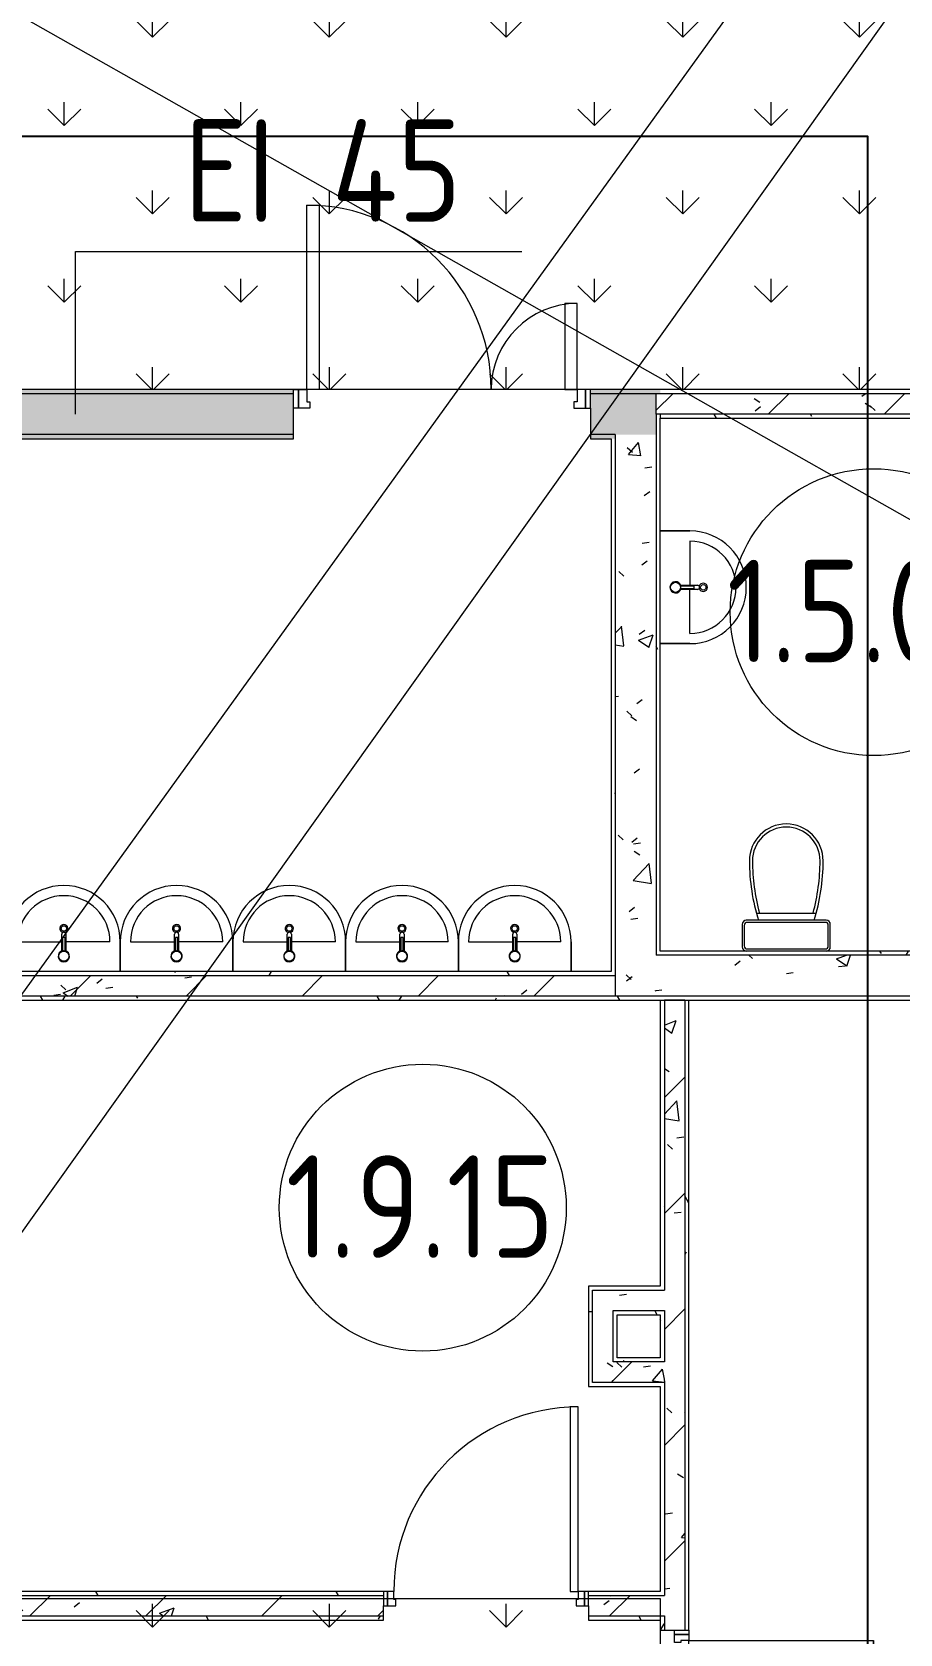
# Model space of a CAD drawing. Header units: millimetres. Extents: x -500089 to 1469082, y -290736 to 166440.
# Drawn here: x 1218868 to 1223103, y -61123 to -53306 of the extents above; entities that cross this region are included whole.
import ezdxf

# ---------------------------------------------------------------- set-up
doc = ezdxf.new("R2010")
doc.units = ezdxf.units.MM
for name, color, linetype, lineweight in [('Двери', 7, 'Continuous', 0), ('Марки', 7, 'Continuous', 9), ('Марки помещений', 7, 'Continuous', 0), ('Сантехника', 7, 'Continuous', 0), ('Стены несущие', 7, 'Continuous', 0), ('Стены отделка', 7, 'Continuous', 0), ('Стены штриховка', 7, 'Continuous', 0), ('экспертиза ДУ пояснения', 6, 'Continuous', 0), ('экспертиза условные обозначения', 1, 'Continuous', 0)]:
    doc.layers.add(name, color=color, linetype=linetype, lineweight=lineweight)
doc.styles.add('GOST Common_1', font='', dxfattribs={"width": 0.9, "height": 700})
doc.styles.get('GOST Common_1').set_extended_font_data('GOST Common')
pattern_1 = [(0, (1111853.59, -73570.49), (812.8, 203.2), [67.056, -542.544, 67.056, -542.544, -3251.2]), (0, (1111853.59, -73570.49), (812.8, 203.2), [-1219.2, 67.056, -1152.144, 67.056, -542.544, -1422.4]), (0, (1111853.59, -73570.49), (812.8, 203.2), [-3048, 67.056, -339.344, 67.056, -948.944]), (120, (1112158.39, -73468.89), (-582.37636, 602.30545), [67.056, -542.544, 67.056, -542.544, -3251.2]), (120, (1112158.39, -73468.89), (-582.37636, 602.30545), [-1219.2, 67.056, -1152.144, 67.056, -542.544, -1422.4]), (120, (1112158.39, -73468.89), (-582.37636, 602.30545), [-3048, 67.056, -339.344, 67.056, -948.944]), (240, (1112259.99, -73062.49), (-230.42364, -805.50545), [67.056, -542.544, 67.056, -542.544, -3251.2]), (240, (1112259.99, -73062.49), (-230.42364, -805.50545), [-1219.2, 67.056, -1152.144, 67.056, -542.544, -1422.4]), (240, (1112259.99, -73062.49), (-230.42364, -805.50545), [-3048, 67.056, -339.344, 67.056, -948.944])]
pattern_2 = [(45, (1111853.6, -73570.5), (-282.8427, 282.8427), [])]
pattern_3 = [(50, (1111853.6, -73570.5), (728.7365, -63.7558), [76.2, -838.2]), (355, (1111853.6, -73570.5), (-140.9716, 764.2276), [60.96, -670.56]), (100.451, (1111914.3, -73575.8), (587.77, 700.4668), [64.76, -712.36]), (46.184, (1111853.6, -73367.3), (1084.316, -168.171), [114.3, -1257.3]), (96.636, (1111943.9, -73381.3), (949.61, 989.71), [97.14, -1068.54]), (351.184, (1111853.6, -73367.3), (949.62, 989.701), [91.44, -1005.84]), (21, (1111955.2, -73418.1), (606.458, -409.0606), [76.2, -838.2]), (326, (1111955.2, -73418.1), (247.2083, 736.753), [60.96, -670.56]), (71.451, (1112005.7, -73452.2), (853.6683, 327.6855), [64.76, -712.36]), (37.5, (1111853.59, -73570.5), (12.3547, 338.2201), [33.528, -628.904, 33.528, -647.192, -673.1]), (37.5, (1111853.59, -73570.5), (12.3547, 338.2201), [-1343.152, 33.528, -639.572]), (7.5, (1111853.6, -73570.5), (267.2789, 400.7221), [33.528, -354.584, 33.528, -613.664, -256.54]), (7.5, (1111853.6, -73570.5), (267.2789, 400.7221), [-1035.304, 33.528, -223.012]), (327.5, (1111627.02, -73570.5), (542.3633, -22.91534), [33.528, -220.472, 33.528, -758.952, -1051.56]), (327.5, (1111627.02, -73570.5), (542.3633, -22.91534), [-1046.48, 33.528, -1018.032]), (317.5, (1111525.4, -73570.5), (592.517, 101.7071), [33.528, -296.672, 33.528, -492.76, -746.76]), (317.5, (1111525.4, -73570.5), (592.517, 101.7071), [-856.488, 33.528, -713.232])]
pattern_4 = [(90, (1077209.23, -303341.8), (-431.0523, 431.0523), [114.3, -747.8046]), (45, (1077209.2, -303341.8), (-431.0523, 431.0523), [114.3, -495.3]), (135, (1077209.2, -303341.8), (-431.0523, -431.0523), [114.3, -495.3])]

# ---------------------------------------------------------------- blocks, each defined once
blk = doc.blocks.new('ASVP_2D_Раковина - Раковина 550х420-3413900-З Этаж 01')
at = {"layer": 'Сантехника'}
for p, q in [((-119.1, 170.6), (-119.1, 251.9)), ((-115.1, 236), (-115.1, 169.6)), ((-103.1, 236), (-115.1, 236)), ((-103.1, 169.6), (-103.1, 236)), ((-99.1, 251.9), (-99.1, 170.6)), ((-384.1, 215), (-384.1, 70)), ((-384.1, 70), (-384.1, 215)), ((-334.1, 215), (-119.1, 215)), ((115.9, 215), (-99.1, 215)), ((165.9, 70), (165.9, 215)), ((165.9, 215), (165.9, 70))]:
    blk.add_line(p, q, dxfattribs=at)
for centre, radius in [((-109.1, 280), 13.3), ((-109.1, 145), 24.5)]:
    blk.add_circle(centre, radius, dxfattribs=at)
for centre, radius, start, end in [((-109.1, 215), 275, 360, 180), ((-109.1, 215), 275, 360, 180), ((-109.1, 215), 225, 0, 180), ((-109.1, 280), 20, 284.14377, 255.85623), ((-109.1, 251.9), 10, 0, 180), ((-109.1, 145), 27.5, 102.60426, 77.39774), ((-109.1, 145), 25.3, 76.29328, 103.7089)]:
    blk.add_arc(centre, radius, start, end, dxfattribs=at)
blk = doc.blocks.new('ASVP_ДверьПротивопожарнаяСтальная_2 полотна - EI30 1320х2000h_полотна_ Г Пр _1200 в чистоте_-4275668-З Этаж 01')
at = {"layer": 'Двери', "lineweight": 18}
for p, q in [((-660, 1020), (-600, 1020)), ((-660, 120), (-660, 1020)), ((-600, 1020), (-600, 120)), ((660, 540), (600, 540)), ((600, 540), (600, 120)), ((660, 120), (660, 540)), ((-725, 120), (-700, 120)), ((-725, 30), (-725, 120)), ((-700, 120), (-660, 120)), ((-700, 30), (-700, 120)), ((-700, 120), (-700, 30)), ((-600, 120), (-660, 120)), ((-660, 120), (-660, 60)), ((600, 120), (660, 120)), ((700, 120), (660, 120)), ((660, 120), (660, 60)), ((700, 30), (700, 120)), ((725, 120), (700, 120)), ((700, 120), (700, 30)), ((725, 30), (725, 120)), ((-700, 30), (-725, 30)), ((-644, 30), (-700, 30)), ((-660, 60), (-644, 60)), ((-644, 60), (-644, 30)), ((660, 60), (644, 60)), ((644, 60), (644, 30)), ((644, 30), (700, 30)), ((700, 30), (725, 30))]:
    blk.add_line(p, q, dxfattribs=at)
at = {"layer": 'Двери'}
for centre, radius, start, end in [((-660, 120), 900, 360, 90), ((660, 120), 420, 90, 180)]:
    blk.add_arc(centre, radius, start, end, dxfattribs=at)
blk = doc.blocks.new('ASVP_ДверьДеревянная_1 полотно - Входная_внутр_ 900х2000h_полотно_ Г Л _850 в чистоте_-4213429-З Этаж 01')
at = {"layer": 'Двери', "lineweight": 18}
for p, q in [((450, 970), (410, 970)), ((410, 970), (410, 70)), ((450, 70), (450, 970)), ((-480, 70), (-500, 70)), ((-500, 70), (-500, 0)), ((-500, 0), (-480, 0)), ((-450, 70), (-480, 70)), ((-480, 70), (-480, 0)), ((-480, 0), (-480, 70)), ((-480, 0), (-440, 0)), ((-450, 30), (-450, 70)), ((-440, 30), (-450, 30)), ((-440, 0), (-440, 30)), ((410, 70), (450, 70)), ((450, 30), (440, 30)), ((440, 30), (440, 0)), ((440, 0), (480, 0)), ((480, 70), (450, 70)), ((450, 70), (450, 30)), ((480, 0), (480, 70)), ((500, 70), (480, 70)), ((480, 70), (480, 0)), ((480, 0), (500, 0)), ((500, 0), (500, 70))]:
    blk.add_line(p, q, dxfattribs=at)
at = {"layer": 'Двери'}
blk.add_arc((450, 70), 900, 90, 180, dxfattribs=at)
blk = doc.blocks.new('ASVP_ДверьДеревянная_1 полотно - Входная_внутр_ 900х2000h_полотно_ Г Пр _850 в чистоте_-4213410-З Этаж 01')
at = {"layer": 'Двери', "lineweight": 18}
for p, q in [((-450, 970), (-410, 970)), ((-450, 70), (-450, 970)), ((-410, 970), (-410, 70)), ((-500, 70), (-480, 70)), ((-500, 0), (-500, 70)), ((-480, 0), (-500, 0)), ((-480, 70), (-450, 70)), ((-480, 0), (-480, 70)), ((-480, 70), (-480, 0)), ((-440, 0), (-480, 0)), ((-410, 70), (-450, 70)), ((-450, 70), (-450, 30)), ((-450, 30), (-440, 30)), ((-440, 30), (-440, 0)), ((440, 30), (450, 30)), ((440, 0), (440, 30)), ((480, 0), (440, 0)), ((450, 70), (480, 70)), ((450, 30), (450, 70)), ((480, 70), (480, 0)), ((480, 70), (500, 70)), ((480, 0), (480, 70)), ((500, 0), (480, 0)), ((500, 70), (500, 0))]:
    blk.add_line(p, q, dxfattribs=at)
at = {"layer": 'Двери'}
blk.add_arc((-450, 70), 900, 0, 90, dxfattribs=at)
blk = doc.blocks.new('ASVP_2D_Унитаз_Слив - Унитаз для взрослых-4275963-З Этаж 01')
at = {"layer": 'Сантехника'}
for p, q in [((-324.1, 250), (-324.1, 140)), ((-314.1, 245), (-314.1, 145)), ((85.9, 270), (-304.1, 270)), ((80.9, 260), (-299.1, 260)), ((-254.8, 305), (36.7, 305)), ((95.9, 145), (95.9, 245)), ((105.9, 140), (105.9, 250)), ((-299.1, 130), (80.9, 130))]:
    blk.add_line(p, q, dxfattribs=at)
for centre, radius, start, end in [((-109.1, 560), 180, 90, 180), ((-109.1, 560), 165, 90, 180), ((-109.1, 560), 180, 0, 90), ((-109.1, 560), 165, 0, 90), ((676.9, 560), 966, 180, 197.47018), ((691.9, 560), 966, 180, 195.30619), ((-910.1, 560), 966, 344.69381, 0), ((-895.1, 560), 966, 342.52982, 0), ((-304.1, 250), 20, 90, 180), ((-299.1, 245), 15, 90, 180), ((80.9, 245), 15, 360, 90), ((85.9, 250), 20, 360, 90), ((-304.1, 140), 20, 180, 270), ((-299.1, 145), 15, 180, 270), ((80.9, 145), 15, 270, 0), ((85.9, 140), 20, 270, 360)]:
    blk.add_arc(centre, radius, start, end, dxfattribs=at)
blk = doc.blocks.new('ASVP_2D_Раковина - Раковина 550х420-4276009-З Этаж 01')
at = {"layer": 'Сантехника'}
for p, q in [((-384.1, 265), (-384.1, 120)), ((-384.1, 120), (-384.1, 265)), ((-334.1, 265), (-119.1, 265)), ((-119.1, 220.6), (-119.1, 301.9)), ((-115.1, 286), (-115.1, 219.6)), ((-103.1, 286), (-115.1, 286)), ((-103.1, 219.6), (-103.1, 286)), ((-99.1, 301.9), (-99.1, 220.6)), ((115.9, 265), (-99.1, 265)), ((165.9, 120), (165.9, 265)), ((165.9, 265), (165.9, 120))]:
    blk.add_line(p, q, dxfattribs=at)
for centre, radius in [((-109.1, 330), 13.3), ((-109.1, 195), 24.5)]:
    blk.add_circle(centre, radius, dxfattribs=at)
for centre, radius, start, end in [((-109.1, 265), 275, 360, 180), ((-109.1, 265), 275, 360, 180), ((-109.1, 265), 225, 0, 180), ((-109.1, 330), 20, 284.14377, 255.85623), ((-109.1, 301.9), 10, 0, 180), ((-109.1, 195), 27.5, 102.60426, 77.39774), ((-109.1, 195), 25.3, 76.29328, 103.7089)]:
    blk.add_arc(centre, radius, start, end, dxfattribs=at)
blk = doc.blocks.new('ASVP_Марка_Помещение_ОдноЗначение - Номер-684784-З Этаж 01')
at = {"layer": 'Марки помещений'}
blk.add_circle((0, 0), 3.5, dxfattribs=at)
blk = doc.blocks.new('ASVP_Марка_Стена - Типоразмер_Огнестойкость-702312-З Этаж 01')
at = {"layer": 'Марки'}
blk.add_line((-5, 0), (5, 0), dxfattribs=at)

msp = doc.modelspace()

# ---------------------------------------------------------------- hatches: boundary and pattern name
at = {"layer": 'Стены штриховка'}
h = msp.add_hatch(dxfattribs=at)
h.set_pattern_fill('FP_31', color=256, style=0, pattern_type=2)
h.set_pattern_definition(pattern_3)
h.paths.add_polyline_path([(1212723.585, -55270.488), (1217243.586, -55270.488), (1217243.586, -55070.488), (1212703.585, -55070.488), (1212703.585, -55270.488)], flags=0)
h.paths.add_polyline_path([(1221713.586, -55270.488), (1221913.586, -55270.488), (1221913.586, -55070.488), (1221593.586, -55070.488), (1221593.586, -55270.488)], flags=0)
h.paths.add_polyline_path([(1219066.31, -55270.488), (1220143.586, -55270.488), (1220143.586, -55070.488), (1218143.586, -55070.488), (1218143.586, -55270.488)], flags=0)
h.paths.add_polyline_path([(1205722.73, -55270.488), (1206253.585, -55270.488), (1206253.585, -55070.488), (1200653.585, -55070.488), (1200653.585, -55270.488), (1201274.871, -55270.488)], flags=0)
h.paths.add_polyline_path([(1194253.585, -55270.488), (1194253.585, -55070.488), (1188653.585, -55072.754), (1188653.585, -55270.488), (1194233.585, -55270.488)], flags=0)
h.paths.add_polyline_path([(1206673.585, -55270.488), (1212303.585, -55270.084), (1212303.585, -55070.488), (1206653.585, -55070.488), (1206653.585, -55270.488)], flags=0)
h.paths.add_polyline_path([(1184703.585, -55270.488), (1188253.585, -55269.968), (1188253.585, -55070.488), (1184703.585, -55070.488)], flags=0)
h.paths.add_polyline_path([(1197910.422, -55270.488), (1200253.585, -55270.488), (1200253.585, -55070.488), (1194653.585, -55071.327), (1194653.585, -55270.488), (1196827.011, -55270.488)], flags=0)
h = msp.add_hatch(dxfattribs=at)
h.set_pattern_fill('FP_174', color=256, style=0, pattern_type=2)
h.set_pattern_definition(pattern_1)
h.paths.add_polyline_path([(1217253.586, -55070.488), (1220143.586, -55070.488), (1220143.586, -55050.488), (1216553.586, -55050.488), (1216553.586, -55070.488), (1217243.586, -55070.488)], flags=0)
h.paths.add_polyline_path([(1221913.586, -55070.488), (1221933.586, -55070.488), (1221933.586, -55050.488), (1221593.586, -55050.488), (1221593.586, -55070.488), (1221713.586, -55070.488)], flags=0)
h.paths.add_polyline_path([(1216353.586, -55070.488), (1216353.586, -55050.488), (1184723.585, -55050.488), (1184723.585, -55070.488), (1216333.586, -55070.488)], flags=0)
h = msp.add_hatch(dxfattribs=at)
h.set_pattern_fill('FP_201', color=256, style=0, pattern_type=2)
h.set_pattern_definition(pattern_2)
h.paths.add_polyline_path([(1224133.586, -55170.488), (1224153.586, -55170.488), (1224153.586, -55070.488), (1221913.586, -55070.488), (1221913.586, -55170.488), (1223514.169, -55170.488)], flags=0)
h = msp.add_hatch(dxfattribs=at)
h.set_pattern_fill('FP_31', color=256, style=0, pattern_type=2)
h.set_pattern_definition(pattern_3)
h.paths.add_polyline_path([(1224133.586, -55170.488), (1224153.586, -55170.488), (1224153.586, -55070.488), (1221913.586, -55070.488), (1221913.586, -55170.488), (1223514.169, -55170.488)], flags=0)
h = msp.add_hatch(dxfattribs=at)
h.set_pattern_fill('FP_174', color=256, style=0, pattern_type=2)
h.set_pattern_definition(pattern_1)
h.paths.add_polyline_path([(1221913.586, -57810.488), (1221933.586, -57810.488), (1221933.586, -55170.488), (1221913.586, -55170.488), (1221913.586, -57007.955)], flags=0)
h = msp.add_hatch(dxfattribs=at)
h.set_pattern_fill('FP_174', color=256, style=0, pattern_type=2)
h.set_pattern_definition(pattern_1)
h.paths.add_polyline_path([(1221933.586, -55190.488), (1224133.586, -55190.488), (1224133.586, -55170.488), (1221933.586, -55170.488)], flags=0)
h = msp.add_hatch(dxfattribs=at)
h.set_pattern_fill('FP_174', color=256, style=0, pattern_type=2)
h.set_pattern_definition(pattern_1)
h.paths.add_polyline_path([(1216842.38, -55290.488), (1220143.586, -55290.488), (1220143.586, -55270.488), (1212723.585, -55270.488), (1212725.585, -55290.488), (1216353.586, -55290.488)], flags=0)
h.paths.add_polyline_path([(1221713.586, -55290.488), (1221713.586, -55270.488), (1221593.586, -55270.488), (1221593.586, -55290.488), (1221693.586, -55290.488)], flags=0)
h.paths.add_polyline_path([(1206673.585, -55290.488), (1210273.586, -55290.488), (1210271.545, -55270.488), (1206673.585, -55270.488)], flags=0)
h.paths.add_polyline_path([(1205722.73, -55290.488), (1206233.585, -55290.488), (1206233.585, -55270.488), (1200673.585, -55270.488), (1200673.585, -55290.488), (1201274.871, -55290.488)], flags=0)
h.paths.add_polyline_path([(1211060.586, -55290.488), (1211173.586, -55290.488), (1211173.586, -55270.488), (1210373.586, -55270.488), (1210373.586, -55290.488), (1210393.586, -55290.488)], flags=0)
h.paths.add_polyline_path([(1211273.586, -55290.488), (1212283.585, -55290.488), (1212283.585, -55270.488), (1211273.586, -55270.488)], flags=0)
h.paths.add_polyline_path([(1194673.585, -55290.488), (1200233.585, -55290.488), (1200233.585, -55270.488), (1194673.585, -55270.488)], flags=0)
h.paths.add_polyline_path([(1194233.585, -55290.488), (1194233.585, -55270.488), (1188673.585, -55270.488), (1188675.585, -55290.488), (1192379.151, -55290.488)], flags=0)
h.paths.add_polyline_path([(1188233.585, -55290.488), (1188233.585, -55270.488), (1187443.585, -55270.488), (1187443.585, -55290.488), (1187931.291, -55290.488)], flags=0)
h.paths.add_polyline_path([(1187323.585, -55290.488), (1187343.585, -55290.488), (1187343.585, -55270.488), (1184703.585, -55270.488), (1184703.585, -55290.488), (1185707.361, -55290.488)], flags=0)
h = msp.add_hatch(dxfattribs=at)
h.set_pattern_fill('FP_174', color=256, style=0, pattern_type=2)
h.set_pattern_definition(pattern_1)
h.paths.add_polyline_path([(1221693.586, -58030.488), (1221713.586, -58030.488), (1221713.586, -58010.488), (1221693.586, -58010.488)], flags=0)
h.paths.add_polyline_path([(1221693.586, -57910.488), (1221713.586, -57909.923), (1221713.586, -55290.488), (1221693.586, -55290.488), (1221693.586, -57890.488)], flags=0)
h = msp.add_hatch(dxfattribs=at)
h.set_pattern_fill('FP_31', color=256, style=0, pattern_type=2)
h.set_pattern_definition(pattern_3)
h.paths.add_polyline_path([(1221913.586, -58010.488), (1221913.426, -55270.488), (1221713.586, -55270.488), (1221713.586, -58010.488)], flags=0)
h = msp.add_hatch(dxfattribs=at)
h.set_pattern_fill('FP_31', color=256, style=0, pattern_type=2)
h.set_pattern_definition(pattern_3)
h.paths.add_polyline_path([(1224133.586, -58010.488), (1224153.586, -58010.488), (1224153.586, -57810.488), (1221913.586, -57810.488), (1221913.586, -58010.488), (1224130.557, -58010.488)], flags=0)
h = msp.add_hatch(dxfattribs=at)
h.set_pattern_fill('FP_174', color=256, style=0, pattern_type=2)
h.set_pattern_definition(pattern_1)
h.paths.add_polyline_path([(1223799.33, -57810.488), (1224133.586, -57810.488), (1224133.586, -57790.488), (1221933.586, -57790.488), (1221933.586, -57810.488), (1223628.296, -57810.488)], flags=0)
h = msp.add_hatch(dxfattribs=at)
h.set_pattern_fill('FP_201', color=256, style=0, pattern_type=2)
h.set_pattern_definition(pattern_2)
h.paths.add_polyline_path([(1216842.38, -58010.488), (1221713.586, -58010.374), (1221713.586, -57910.488), (1210373.586, -57910.488), (1210373.586, -58010.488), (1216513.586, -58010.488)], flags=0)
h = msp.add_hatch(dxfattribs=at)
h.set_pattern_fill('FP_31', color=256, style=0, pattern_type=2)
h.set_pattern_definition(pattern_3)
h.paths.add_polyline_path([(1216842.38, -58010.488), (1221713.586, -58010.374), (1221713.586, -57910.488), (1210373.586, -57910.488), (1210373.586, -58010.488), (1216513.586, -58010.488)], flags=0)
h = msp.add_hatch(dxfattribs=at)
h.set_pattern_fill('FP_174', color=256, style=0, pattern_type=2)
h.set_pattern_definition(pattern_1)
h.paths.add_polyline_path([(1216842.38, -57910.488), (1221693.586, -57910.488), (1221693.586, -57890.488), (1210393.586, -57890.488), (1210393.586, -57910.488), (1216513.586, -57910.488)], flags=0)
h = msp.add_hatch(dxfattribs=at)
h.set_pattern_fill('FP_174', color=256, style=0, pattern_type=2)
h.set_pattern_definition(pattern_1)
h.paths.add_polyline_path([(1216842.38, -58030.488), (1218053.586, -58030.488), (1218053.586, -58010.488), (1216513.586, -58010.488), (1216513.586, -58030.488), (1216533.586, -58030.488)], flags=0)
h.paths.add_polyline_path([(1212394.52, -58030.488), (1216413.586, -58030.488), (1216413.586, -58010.488), (1210393.586, -58010.488), (1210393.586, -58030.488)], flags=0)
h.paths.add_polyline_path([(1221693.586, -58030.488), (1221693.586, -58010.488), (1218153.586, -58010.488), (1218153.586, -58030.488), (1221290.221, -58030.488)], flags=0)
h = msp.add_hatch(dxfattribs=at)
h.set_pattern_fill('FP_174', color=256, style=0, pattern_type=2)
h.set_pattern_definition(pattern_1)
h.paths.add_polyline_path([(1224133.586, -58030.488), (1224133.586, -58010.488), (1221713.586, -58010.488), (1221713.586, -58030.488), (1224106.165, -58030.488)], flags=0)
h = msp.add_hatch(dxfattribs=at)
h.set_pattern_fill('FP_174', color=256, style=0, pattern_type=2)
h.set_pattern_definition(pattern_1)
h.paths.add_polyline_path([(1221953.586, -64600.488), (1221953.586, -62105.488), (1221933.586, -62105.488), (1221933.586, -64600.488), (1221952.549, -64600.488)], flags=0)
h.paths.add_polyline_path([(1221953.586, -61105.488), (1221953.586, -61035.488), (1221933.586, -61035.488), (1221933.586, -61105.488)], flags=0)
h.paths.add_polyline_path([(1221953.586, -60935.488), (1221953.586, -59895.488), (1221933.586, -59895.488), (1221933.586, -60935.488)], flags=0)
h.paths.add_polyline_path([(1221933.586, -59795.488), (1221953.586, -59795.488), (1221953.586, -59545.488), (1221933.586, -59545.488), (1221933.586, -59775.488)], flags=0)
h.paths.add_polyline_path([(1221947.175, -59445.488), (1221953.586, -59445.488), (1221953.586, -58030.488), (1221933.586, -58030.488), (1221933.586, -59445.488)], flags=0)
h = msp.add_hatch(dxfattribs=at)
h.set_pattern_fill('FP_201', color=256, style=0, pattern_type=2)
h.set_pattern_definition(pattern_2)
h.paths.add_polyline_path([(1222053.586, -64600.488), (1222053.586, -62105.488), (1221953.586, -62105.488), (1221953.586, -64600.488), (1221971.186, -64600.488)], flags=0)
h.paths.add_polyline_path([(1222053.586, -61105.488), (1222053.586, -58030.488), (1221953.586, -58030.488), (1221953.586, -61105.488), (1222016.58, -61105.488)], flags=0)
h = msp.add_hatch(dxfattribs=at)
h.set_pattern_fill('FP_31', color=256, style=0, pattern_type=2)
h.set_pattern_definition(pattern_3)
h.paths.add_polyline_path([(1222053.586, -64600.488), (1222053.586, -62105.488), (1221953.586, -62105.488), (1221953.586, -64600.488), (1221971.186, -64600.488)], flags=0)
h.paths.add_polyline_path([(1222053.586, -61105.488), (1222053.586, -58030.488), (1221953.586, -58030.488), (1221953.586, -61105.488), (1222016.58, -61105.488)], flags=0)
h = msp.add_hatch(dxfattribs=at)
h.set_pattern_fill('FP_174', color=256, style=0, pattern_type=2)
h.set_pattern_definition(pattern_1)
h.paths.add_polyline_path([(1222053.586, -64600.488), (1222073.586, -64600.488), (1222073.586, -64370.488), (1222053.586, -64371.2), (1222053.586, -64506.852)], flags=0)
h.paths.add_polyline_path([(1222073.586, -64270.488), (1222073.586, -62105.488), (1222053.586, -62105.488), (1222053.586, -64270.488)], flags=0)
h.paths.add_polyline_path([(1222073.586, -61105.488), (1222073.586, -58030.488), (1222053.586, -58030.488), (1222053.586, -61105.488)], flags=0)
h = msp.add_hatch(dxfattribs=at)
h.set_pattern_fill('FP_174', color=256, style=0, pattern_type=2)
h.set_pattern_definition(pattern_1)
h.paths.add_polyline_path([(1221583.586, -59915.488), (1221603.586, -59915.488), (1221603.586, -59445.488), (1221583.586, -59446.7), (1221583.586, -59895.488)], flags=0)
h = msp.add_hatch(dxfattribs=at)
h.set_pattern_fill('FP_31', color=256, style=0, pattern_type=2)
h.set_pattern_definition(pattern_3)
h.paths.add_polyline_path([(1221933.586, -59545.488), (1221953.586, -59545.488), (1221953.586, -59445.488), (1221603.586, -59445.488), (1221603.586, -59545.488), (1221931.865, -59545.488)], flags=0)
h = msp.add_hatch(dxfattribs=at)
h.set_pattern_fill('FP_201', color=256, style=0, pattern_type=2)
h.set_pattern_definition(pattern_2)
h.paths.add_polyline_path([(1221603.586, -59895.488), (1221703.586, -59895.488), (1221701.681, -59545.488), (1221603.586, -59545.488), (1221603.586, -59885.445)], flags=0)
h = msp.add_hatch(dxfattribs=at)
h.set_pattern_fill('FP_31', color=256, style=0, pattern_type=2)
h.set_pattern_definition(pattern_3)
h.paths.add_polyline_path([(1221603.586, -59895.488), (1221703.586, -59895.488), (1221701.681, -59545.488), (1221603.586, -59545.488), (1221603.586, -59885.445)], flags=0)
h = msp.add_hatch(dxfattribs=at)
h.set_pattern_fill('FP_174', color=256, style=0, pattern_type=2)
h.set_pattern_definition(pattern_1)
h.paths.add_polyline_path([(1221933.586, -59565.488), (1221933.586, -59545.488), (1221703.586, -59545.488), (1221703.586, -59565.488), (1221932.309, -59565.488)], flags=0)
h = msp.add_hatch(dxfattribs=at)
h.set_pattern_fill('FP_201', color=256, style=0, pattern_type=2)
h.set_pattern_definition(pattern_2)
h.paths.add_polyline_path([(1221713.859, -59895.488), (1221953.586, -59895.488), (1221953.586, -59795.488), (1221703.586, -59795.488), (1221703.586, -59895.488), (1221708.767, -59895.488)], flags=0)
h = msp.add_hatch(dxfattribs=at)
h.set_pattern_fill('FP_31', color=256, style=0, pattern_type=2)
h.set_pattern_definition(pattern_3)
h.paths.add_polyline_path([(1221713.859, -59895.488), (1221953.586, -59895.488), (1221953.586, -59795.488), (1221703.586, -59795.488), (1221703.586, -59895.488), (1221708.767, -59895.488)], flags=0)
h = msp.add_hatch(dxfattribs=at)
h.set_pattern_fill('FP_174', color=256, style=0, pattern_type=2)
h.set_pattern_definition(pattern_1)
h.paths.add_polyline_path([(1221933.586, -59795.488), (1221933.586, -59775.488), (1221723.586, -59775.488), (1221725.49, -59795.488)], flags=0)
h = msp.add_hatch(dxfattribs=at)
h.set_pattern_fill('FP_201', color=256, style=0, pattern_type=2)
h.set_pattern_definition(pattern_2)
h.paths.add_polyline_path([(1213963.585, -61035.488), (1213963.585, -60935.488), (1213753.585, -60935.488), (1213753.585, -61035.488), (1213773.585, -61035.488)], flags=0)
h.paths.add_polyline_path([(1221767.834, -61035.488), (1221953.586, -61034.345), (1221953.586, -60935.488), (1221583.586, -60935.488), (1221583.586, -61035.488)], flags=0)
h.paths.add_polyline_path([(1214963.585, -61035.488), (1220583.586, -61035.488), (1220583.586, -60935.488), (1214963.585, -60935.488), (1214963.585, -61015.209)], flags=0)
h = msp.add_hatch(dxfattribs=at)
h.set_pattern_fill('FP_31', color=256, style=0, pattern_type=2)
h.set_pattern_definition(pattern_3)
h.paths.add_polyline_path([(1213963.585, -61035.488), (1213963.585, -60935.488), (1213753.585, -60935.488), (1213753.585, -61035.488), (1213773.585, -61035.488)], flags=0)
h.paths.add_polyline_path([(1221767.834, -61035.488), (1221953.586, -61034.345), (1221953.586, -60935.488), (1221583.586, -60935.488), (1221583.586, -61035.488)], flags=0)
h.paths.add_polyline_path([(1214963.585, -61035.488), (1220583.586, -61035.488), (1220583.586, -60935.488), (1214963.585, -60935.488), (1214963.585, -61015.209)], flags=0)
h = msp.add_hatch(dxfattribs=at)
h.set_pattern_fill('FP_174', color=256, style=0, pattern_type=2)
h.set_pattern_definition(pattern_1)
h.paths.add_polyline_path([(1221583.586, -60935.488), (1221933.586, -60935.488), (1221933.586, -60915.488), (1221583.586, -60915.488)], flags=0)
h.paths.add_polyline_path([(1213773.585, -60935.488), (1213963.585, -60935.488), (1213963.585, -60915.488), (1213773.585, -60915.488)], flags=0)
h.paths.add_polyline_path([(1216413.586, -60935.488), (1216413.586, -60915.488), (1214963.585, -60915.488), (1214963.585, -60935.488), (1216393.586, -60935.488)], flags=0)
h.paths.add_polyline_path([(1220583.586, -60935.488), (1220583.586, -60915.488), (1218153.586, -60915.488), (1218155.648, -60935.488), (1219391.637, -60935.488)], flags=0)
h.paths.add_polyline_path([(1216513.586, -60935.488), (1218053.586, -60935.488), (1218053.586, -60915.488), (1216513.586, -60915.488)], flags=0)
h = msp.add_hatch(dxfattribs=at)
h.set_pattern_fill('FP_174', color=256, style=0, pattern_type=2)
h.set_pattern_definition(pattern_1)
h.paths.add_polyline_path([(1221583.586, -61055.488), (1221933.586, -61055.488), (1221933.586, -61035.488), (1221583.586, -61035.488)], flags=0)
h.paths.add_polyline_path([(1213963.585, -61055.488), (1213963.585, -61035.488), (1213773.585, -61035.488), (1213773.585, -61055.488)], flags=0)
h.paths.add_polyline_path([(1216513.586, -61055.488), (1220583.586, -61055.488), (1220583.586, -61035.488), (1214963.585, -61035.488), (1214963.585, -61055.488), (1216413.586, -61055.488)], flags=0)
at = {"layer": 'экспертиза условные обозначения'}
h = msp.add_hatch(dxfattribs=at)
h.set_pattern_fill('GRASS', color=6, scale=24)
h.set_pattern_definition(pattern_4)
h.paths.add_polyline_path([(1216573.586, -55050.488), (1216573.586, -53090.488), (1222173.586, -53090.488), (1222173.586, -50670.488), (1229303.585, -50670.488), (1229303.585, -52950.488), (1228603.586, -52950.488), (1228603.586, -53090.488), (1230893.585, -53090.488), (1242953.585, -53090.488), (1242933.585, -57120.488), (1237273.585, -57100.488), (1224273.586, -57100.488), (1224273.586, -55050.488)])
h = msp.add_hatch(dxfattribs=at)
h.set_pattern_fill('GRASS', color=3, scale=24)
h.set_pattern_definition(pattern_4)
h.paths.add_polyline_path([(1208243.586, -68840.488), (1208243.586, -67630.488), (1213863.585, -67630.488), (1213863.585, -60950.488), (1221933.586, -60950.488), (1221933.586, -66560.488), (1220723.586, -66614.523), (1220723.586, -62160.488), (1215073.585, -62160.488), (1215073.585, -67630.488), (1216983.586, -67630.488), (1216983.586, -69315.488), (1220833.586, -69315.488), (1220833.586, -70525.488), (1215723.586, -70525.488), (1215723.586, -68840.488)])

# ---------------------------------------------------------------- linework, layer by layer
at = {"color": 4}
msp.add_lwpolyline([(1209139.389, -53813.488), (1222945.389, -53813.488), (1222945.389, -69799.488), (1209139.389, -69799.488)], close=True, dxfattribs=at)
at = {"layer": 'Марки'}
for p, q in [((1219080.496, -54376.483), (1219258.878, -54376.483)), ((1219080.496, -55170.488), (1219080.496, -54376.483))]:
    msp.add_line(p, q, dxfattribs=at)
at = {"layer": 'Стены несущие'}
for p, q in [((1220143.586, -55070.488), (1218143.586, -55070.488)), ((1224253.586, -55070.488), (1221593.586, -55070.488)), ((1220143.586, -55270.488), (1220143.586, -55140.488)), ((1221593.586, -55140.488), (1221593.586, -55270.488)), ((1221913.586, -55170.488), (1221913.586, -57810.488)), ((1224153.586, -55170.488), (1221913.586, -55170.488)), ((1220143.586, -55270.488), (1218143.586, -55270.488)), ((1221713.586, -55270.488), (1221593.586, -55270.488)), ((1221713.586, -55270.488), (1221713.586, -57910.488)), ((1224153.586, -57810.488), (1221913.586, -57810.488)), ((1210373.586, -57910.488), (1221713.586, -57910.488)), ((1224153.586, -58010.488), (1218153.586, -58010.488)), ((1222053.586, -58030.488), (1221953.586, -58030.488)), ((1221953.586, -58030.488), (1221953.586, -59445.488)), ((1222053.586, -58030.488), (1222053.586, -61105.488)), ((1221603.586, -59445.488), (1221953.586, -59445.488)), ((1221603.586, -59895.488), (1221603.586, -59445.488)), ((1221703.586, -59545.488), (1221953.586, -59545.488)), ((1221703.586, -59795.488), (1221703.586, -59545.488)), ((1221953.586, -59545.488), (1221953.586, -59795.488)), ((1221953.586, -59795.488), (1221703.586, -59795.488)), ((1221953.586, -59895.488), (1221603.586, -59895.488)), ((1221953.586, -59895.488), (1221953.586, -60935.488)), ((1218153.586, -60935.488), (1220583.586, -60935.488)), ((1221583.586, -60935.488), (1221953.586, -60935.488)), ((1214963.585, -61035.488), (1220583.586, -61035.488)), ((1220583.586, -61035.488), (1220583.586, -60985.488)), ((1221583.586, -60985.488), (1221583.586, -61035.488)), ((1221583.586, -61035.488), (1221953.586, -61035.488)), ((1221953.586, -61035.488), (1221953.586, -61105.488)), ((1221953.586, -61105.488), (1222003.586, -61105.488))]:
    msp.add_line(p, q, dxfattribs=at)
at = {"layer": 'Стены отделка'}
for p, q in [((1220143.586, -55050.488), (1216573.586, -55050.488)), ((1224273.586, -55050.488), (1221593.586, -55050.488)), ((1221933.586, -57790.488), (1221933.586, -55190.488)), ((1221933.586, -55190.488), (1224133.586, -55190.488)), ((1212723.585, -55290.488), (1220143.586, -55290.488)), ((1220143.586, -55290.488), (1220143.586, -55270.488)), ((1221593.586, -55270.488), (1221593.586, -55290.488)), ((1221593.586, -55290.488), (1221693.586, -55290.488)), ((1221693.586, -55290.488), (1221693.586, -57890.488)), ((1224133.586, -57790.488), (1221933.586, -57790.488)), ((1221693.586, -57890.488), (1210393.586, -57890.488)), ((1218173.586, -58030.488), (1224133.586, -58030.488)), ((1221933.586, -58030.488), (1221933.586, -59425.488)), ((1222073.586, -61105.488), (1222073.586, -58030.488)), ((1221933.586, -59425.488), (1221583.586, -59425.488)), ((1221583.586, -59425.488), (1221583.586, -59915.488)), ((1221723.586, -59565.488), (1221933.586, -59565.488)), ((1221723.586, -59775.488), (1221723.586, -59565.488)), ((1221933.586, -59565.488), (1221933.586, -59775.488)), ((1221933.586, -59775.488), (1221723.586, -59775.488)), ((1221583.586, -59915.488), (1221933.586, -59915.488)), ((1221933.586, -59915.488), (1221933.586, -60915.488)), ((1220583.586, -60915.488), (1218173.586, -60915.488)), ((1221933.586, -60915.488), (1221583.586, -60915.488)), ((1220583.586, -61055.488), (1220583.586, -61035.488)), ((1221583.586, -61035.488), (1221583.586, -61055.488)), ((1214963.585, -61055.488), (1220583.586, -61055.488)), ((1221583.586, -61055.488), (1221933.586, -61055.488)), ((1221933.586, -61055.488), (1221933.586, -61105.488)), ((1221933.586, -61105.488), (1221953.586, -61105.488))]:
    msp.add_line(p, q, dxfattribs=at)
at = {"layer": 'Стены штриховка'}
for p, q in [((1221913.586, -55170.488), (1221913.586, -55070.488)), ((1221933.586, -55170.488), (1221933.586, -55190.488)), ((1221713.586, -57910.488), (1221713.586, -58010.488))]:
    msp.add_line(p, q, dxfattribs=at)
at = {"layer": 'экспертиза ДУ пояснения'}
for p, q in [((1213897.789, -64817.236), (1283545.83, 31674.308)), ((1283545.83, 31674.308), (1214821.592, -64769.152))]:
    msp.add_line(p, q, dxfattribs=at)
msp.add_lwpolyline([(1036157.61, 50215.508), (1236236.852, -63095.361)], dxfattribs=at)
at = {"layer": 'экспертиза условные обозначения', "color": 6}
msp.add_lwpolyline([(1216573.586, -55050.488), (1216573.586, -53090.488), (1222173.586, -53090.488), (1222173.586, -50670.488), (1229303.585, -50670.488), (1229303.585, -50670.488), (1229303.585, -50670.488), (1229303.585, -50670.488), (1229303.585, -50670.488), (1229303.585, -50670.488), (1229303.585, -50670.488), (1229303.585, -52950.488), (1228603.586, -52950.488), (1228603.586, -53090.488), (1230893.585, -53090.488), (1242953.585, -53090.488), (1242933.585, -57120.488), (1237273.585, -57100.488), (1237273.585, -57100.488), (1224273.586, -57100.488), (1224273.586, -55050.488), (1216573.586, -55050.488)], dxfattribs=at)
at = {"layer": 'экспертиза условные обозначения', "color": 3}
msp.add_lwpolyline([(1208243.586, -68840.488), (1208243.586, -67630.488), (1213863.585, -67630.488), (1213863.585, -60950.488), (1221933.586, -60950.488), (1221933.586, -66560.488), (1220723.586, -66614.523), (1220723.586, -62160.488), (1215073.585, -62160.488), (1215073.585, -67630.488), (1216983.586, -67630.488), (1216983.586, -69315.488), (1220833.586, -69315.488), (1220833.586, -70525.488), (1215723.586, -70525.488), (1215723.586, -68840.488), (1208243.586, -68840.488)], dxfattribs=at)

# ---------------------------------------------------------------- block references
at = {"layer": 'Двери'}
for name, p in [('ASVP_ДверьПротивопожарнаяСтальная_2 полотна - EI30 1320х2000h_полотна_ Г Пр _1200 в чистоте_-4275668-З Этаж 01', (1220868.586, -55170.488)), ('ASVP_ДверьДеревянная_1 полотно - Входная_внутр_ 900х2000h_полотно_ Г Л _850 в чистоте_-4213429-З Этаж 01', (1221083.586, -60985.488))]:
    msp.add_blockref(name, p, dxfattribs=at)
at = {"layer": 'Двери', "rotation": 269.9999999999999}
msp.add_blockref('ASVP_ДверьДеревянная_1 полотно - Входная_внутр_ 900х2000h_полотно_ Г Пр _850 в чистоте_-4213410-З Этаж 01', (1222003.586, -61605.488), dxfattribs=at)
at = {"layer": 'Марки', "xscale": 199.9999999999999, "yscale": 199.9999999999999, "zscale": 199.9999999999999}
msp.add_blockref('ASVP_Марка_Стена - Типоразмер_Огнестойкость-702312-З Этаж 01', (1220258.878, -54376.483), dxfattribs=at)
at = {"layer": 'Марки помещений', "xscale": 199.9999999999999, "yscale": 199.9999999999999, "zscale": 199.9999999999999}
for p in [(1222974.948, -56136.697), (1220774.783, -59042.897)]:
    msp.add_blockref('ASVP_Марка_Помещение_ОдноЗначение - Номер-684784-З Этаж 01', p, dxfattribs=at)
at = {"layer": 'Сантехника', "rotation": 270}
msp.add_blockref('ASVP_2D_Раковина - Раковина 550х420-4276009-З Этаж 01', (1221813.586, -56124.563), dxfattribs=at)
at = {"layer": 'Сантехника'}
for name, p in [('ASVP_2D_Унитаз_Слив - Унитаз для взрослых-4275963-З Этаж 01', (1222657.66, -57910.488)), ('ASVP_2D_Раковина - Раковина 550х420-3413900-З Этаж 01', (1219132.66, -57960.488)), ('ASVP_2D_Раковина - Раковина 550х420-3413900-З Этаж 01', (1219682.66, -57960.488)), ('ASVP_2D_Раковина - Раковина 550х420-3413900-З Этаж 01', (1220232.66, -57960.488)), ('ASVP_2D_Раковина - Раковина 550х420-3413900-З Этаж 01', (1220782.66, -57960.488)), ('ASVP_2D_Раковина - Раковина 550х420-3413900-З Этаж 01', (1221332.66, -57960.488))]:
    msp.add_blockref(name, p, dxfattribs=at)

# ---------------------------------------------------------------- texts
at = {"layer": 'Марки', "insert": (1219609.665, -53731.629), "char_height": 500, "width": 1558.4805, "attachment_point": 1, "style": 'GOST Common_1'}
msp.add_mtext('EI 45', dxfattribs=at)
at = {"layer": 'Марки помещений', "char_height": 500, "attachment_point": 1, "style": 'GOST Common_1'}
for s, insert, width in [('1.5.09', (1222258.533, -55881.247), 1760.50575), ('1.9.15', (1220106.069, -58787.446), 1645.06275)]:
    msp.add_mtext(s, dxfattribs=dict(at, insert=insert, width=width))

doc.saveas('drawing.dxf')
